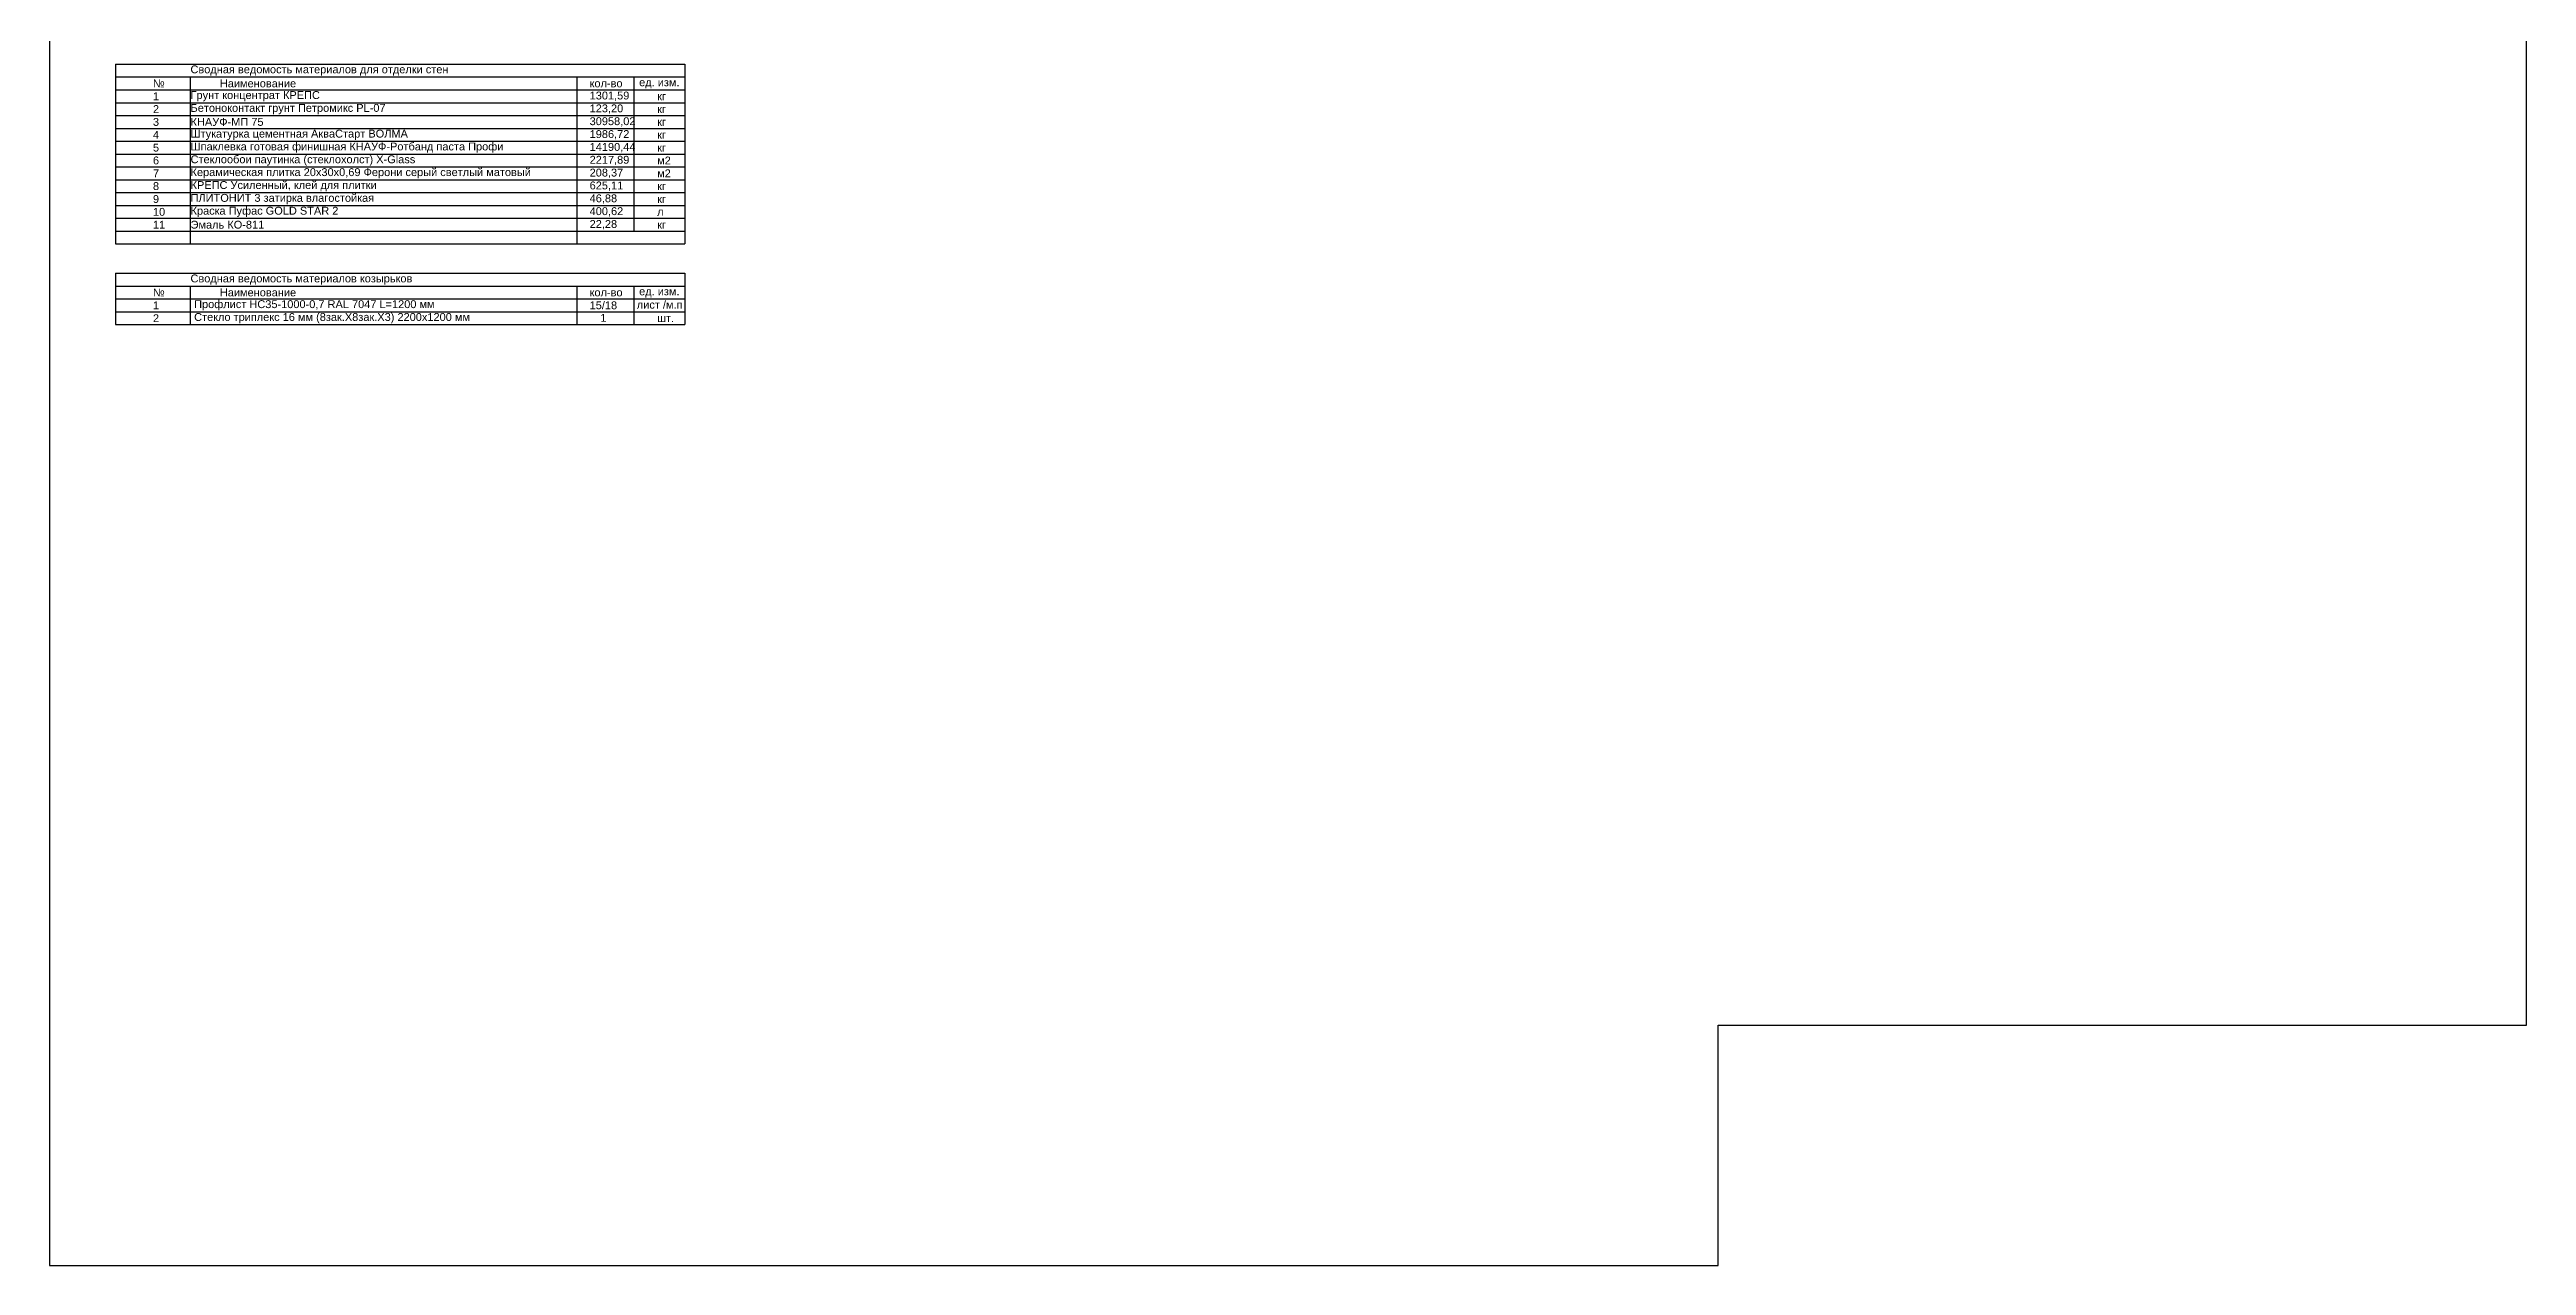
# Model space of a CAD drawing. Header units: millimetres. Extents: x 5 to 203705, y -540 to 60930.
# Drawn here: x 147005 to 203705, y 1034 to 28877 of the extents above; entities that cross this region are included whole.
import ezdxf

# ---------------------------------------------------------------- set-up
doc = ezdxf.new("R2010")
doc.units = ezdxf.units.MM
doc.layers.add('PDF _Текст', color=7, linetype='Continuous')

msp = doc.modelspace()

# ---------------------------------------------------------------- linework, layer by layer
at = {"layer": 'Defpoints'}
msp.add_lwpolyline([(147005, 1034), (185205, 1034), (185205, 6534), (203705, 6534), (203705, 42371), (147005, 42435)], close=True, dxfattribs=at)
at = {"layer": 'PDF _Текст', "linetype": 'Continuous'}
for p, q in [((148516, 28543), (161548, 28543)), ((148516, 28543), (148516, 24718)), ((161548, 28543), (161548, 24718)), ((148516, 28248), (161548, 28248)), ((148516, 27954), (161548, 27954)), ((150227, 28248), (150227, 24718)), ((159072, 28248), (159072, 24424)), ((160381, 28248), (160381, 24718)), ((148516, 27660), (161548, 27660)), ((148516, 27366), (161548, 27366)), ((148516, 27072), (161548, 27072)), ((148516, 26777), (161548, 26777)), ((148516, 26483), (161548, 26483)), ((148516, 26189), (161548, 26189)), ((148516, 25895), (161548, 25895)), ((148516, 25600), (161548, 25600)), ((148516, 25306), (161548, 25306)), ((148516, 25012), (161548, 25012)), ((148516, 24718), (161548, 24718)), ((148516, 24718), (148516, 24424)), ((148516, 24424), (161548, 24424)), ((150227, 24718), (150227, 24424)), ((161548, 24718), (161548, 24424)), ((148516, 23755), (161548, 23755)), ((148516, 23755), (148516, 22578)), ((148516, 23461), (161548, 23461)), ((150227, 23461), (150227, 22578)), ((159072, 23461), (159072, 22578)), ((160381, 23461), (160381, 22578)), ((161548, 23755), (161548, 22578)), ((148516, 23166), (161548, 23166)), ((148516, 22872), (161548, 22872)), ((148516, 22578), (161548, 22578))]:
    msp.add_line(p, q, dxfattribs=at)

# ---------------------------------------------------------------- texts
at = {"layer": 'PDF _Текст', "linetype": 'Continuous', "char_height": 180, "width": 13235.17, "attachment_point": 4}
for s, insert in [('{\\fArial|b0|i0|c0;Сводная ведомость материалов для отделки стен', (150231, 28396)), ('{\\fArial|b0|i0|c0;1', (149372, 27807)), ('{\\fArial|b0|i0|c0;№', (149372, 28101)), ('{\\fArial|b0|i0|c0;Грунт концентрат КРЕПС', (150233, 27807)), ('{\\fArial|b0|i0|c0;\\c3881787;Наименование', (150903, 28101)), ('{\\fArial|b0|i0|c0;кол-во', (159368, 28101)), ('{\\fArial|b0|i0|c0;1301,59', (159368, 27807)), ('{\\fArial|b0|i0|c0;ед. изм.', (160501, 28101)), ('{\\fArial|b0|i0|c0;кг', (160914, 27807)), ('{\\fArial|b0|i0|c0;3', (149372, 27219)), ('{\\fArial|b0|i0|c0;2', (149372, 27513)), ('{\\fArial|b0|i0|c0;Бетоноконтакт грунт Петромикс PL-07', (150233, 27513)), ('{\\fArial|b0|i0|c0;КНАУФ-МП 75', (150233, 27219)), ('{\\fArial|b0|i0|c0;30958,02', (159368, 27219)), ('{\\fArial|b0|i0|c0;123,20', (159368, 27513)), ('{\\fArial|b0|i0|c0;кг', (160914, 27513)), ('{\\fArial|b0|i0|c0;кг', (160914, 27219)), ('{\\fArial|b0|i0|c0;4', (149372, 26924)), ('{\\fArial|b0|i0|c0;5', (149372, 26630)), ('{\\fArial|b0|i0|c0;Штукатурка цементная АкваСтарт ВОЛМА', (150233, 26924)), ('{\\fArial|b0|i0|c0;Шпаклевка готовая финишная КНАУФ-Ротбанд паста Профи ', (150233, 26630)), ('{\\fArial|b0|i0|c0;1986,72', (159368, 26924)), ('{\\fArial|b0|i0|c0;14190,44', (159368, 26630)), ('{\\fArial|b0|i0|c0;кг', (160914, 26924)), ('{\\fArial|b0|i0|c0;кг', (160914, 26630)), ('{\\fArial|b0|i0|c0;6', (149372, 26336)), ('{\\fArial|b0|i0|c0;7', (149372, 26042)), ('{\\fArial|b0|i0|c0;Стеклообои паутинка (стеклохолст) X-Glass', (150233, 26336)), ('{\\fArial|b0|i0|c0;Керамическая плитка 20х30х0,69 Ферони серый светлый матовый', (150233, 26042)), ('{\\fArial|b0|i0|c0;2217,89', (159368, 26336)), ('{\\fArial|b0|i0|c0;208,37', (159368, 26042)), ('{\\fArial|b0|i0|c0;м2', (160914, 26336)), ('{\\fArial|b0|i0|c0;м2', (160914, 26042)), ('{\\fArial|b0|i0|c0;8', (149372, 25748)), ('{\\fArial|b0|i0|c0;9', (149372, 25453)), ('{\\fArial|b0|i0|c0;КРЕПС Усиленный, клей для плитки', (150233, 25748)), ('{\\fArial|b0|i0|c0;ПЛИТОНИТ 3 затирка влагостойкая', (150233, 25453)), ('{\\fArial|b0|i0|c0;46,88', (159368, 25453)), ('{\\fArial|b0|i0|c0;625,11', (159368, 25748)), ('{\\fArial|b0|i0|c0;кг', (160914, 25748)), ('{\\fArial|b0|i0|c0;10', (149372, 25159)), ('{\\fArial|b0|i0|c0;11', (149372, 24865)), ('{\\fArial|b0|i0|c0;Эмаль КО-811', (150233, 24865)), ('{\\fArial|b0|i0|c0;Краска Пуфас GOLD STAR 2 ', (150233, 25159)), ('{\\fArial|b0|i0|c0;400,62', (159368, 25159)), ('{\\fArial|b0|i0|c0;22,28', (159368, 24865)), ('{\\fArial|b0|i0|c0;л', (160914, 25159)), ('{\\fArial|b0|i0|c0;кг', (160914, 25453)), ('{\\fArial|b0|i0|c0;кг', (160914, 24865)), ('{\\fArial|b0|i0|c0;№', (149372, 23314)), ('{\\fArial|b0|i0|c204|p34;Сводная ведомость материалов козырьков}', (150231, 23608)), ('{\\fArial|b0|i0|c0;\\c3881787;Наименование', (150903, 23314)), ('{\\fArial|b0|i0|c0;кол-во', (159368, 23314)), ('{\\fArial|b0|i0|c0;ед. изм.', (160501, 23314)), ('{\\fArial|b0|i0|c0;2', (149372, 22725)), ('{\\fArial|b0|i0|c0;1', (149372, 23019)), ('{\\fArial|b0|i0|c204|p34;Стекло триплекс 16 мм (8зак.Х8зак.Х3) 2200х1200 мм}', (150315, 22725)), ('{\\fArial|b0|i0|c204|p34;Профлист НС35-1000-0,7 RAL 7047 L=1200 мм}', (150315, 23019)), ('{\\fArial|b0|i0|c204|p34;15/18}', (159368, 23019)), ('{\\fArial|b0|i0|c204|p34;1}', (159613, 22733)), ('{\\fArial|b0|i0|c204|p34;лист /м.п}', (160448, 23034)), ('{\\fArial|b0|i0|c204|p34;шт.}', (160914, 22725))]:
    msp.add_mtext(s, dxfattribs=dict(at, insert=insert))

doc.saveas('drawing.dxf')
